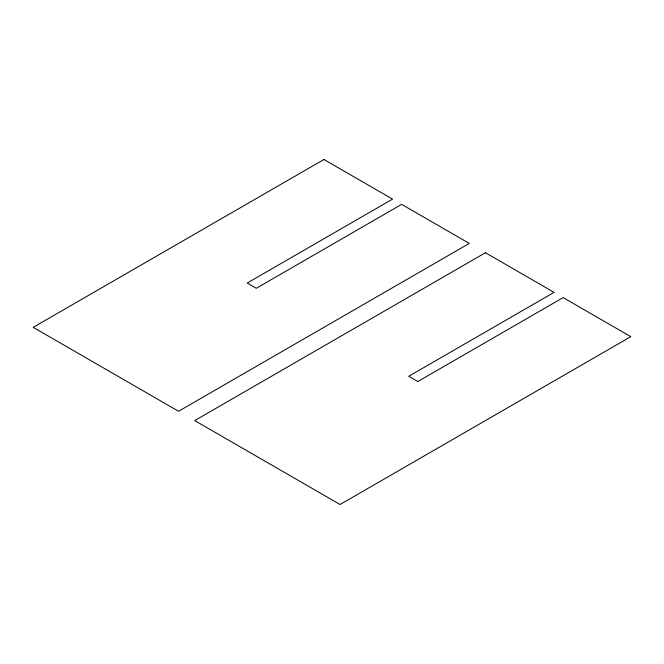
<?xml version="1.0" encoding="UTF-8"?>
<svg xmlns="http://www.w3.org/2000/svg" width="664" height="664" viewBox="0 0 664 664"><rect width="100%" height="100%" fill="white"/><g stroke="black" fill="none" stroke-linecap="round" stroke-linejoin="round"><path stroke-width="1" d="M323.924 159.493L33.2 327.335L178.566 411.265L469.29 243.414L401.654 204.363L256.287 288.292L247.207 283.047L392.565 199.117L323.924 159.493M485.434 252.735L194.71 420.586L340.076 504.507L630.8 336.665L563.163 297.613L417.805 381.534L408.717 376.297L554.083 292.368L485.434 252.735"/></g></svg>
